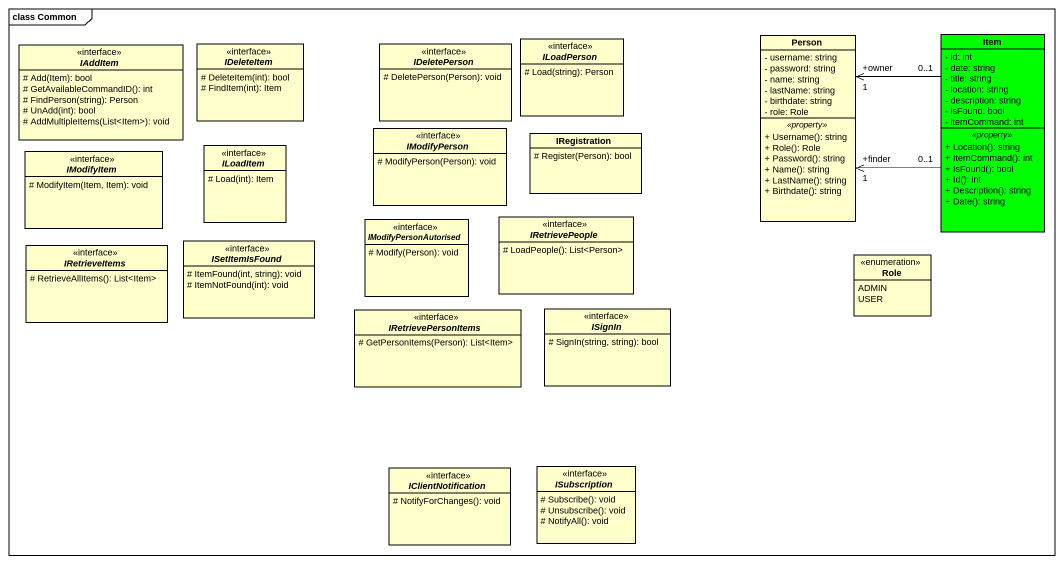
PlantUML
@startuml
mainframe class Common
hide circle
hide empty members
skinparam classAttributeIconSize 0
interface ILoadPerson {
  # Load(string): Person
}
class "Person" as Person_ {
  - username: string
  - password: string
  - name: string
  - lastName: string
  - birthdate: string
  - role: Role
  .. <<property>> ..
  + Username(): string
  + Role(): Role
  + Password(): string
  + Name(): string
  + LastName(): string
  + Birthdate(): string
}
class Item #00FF00 {
  - id: int
  - date: string
  - title: string
  - location: string
  - description: string
  - isFound: bool
  - itemCommand: int
  .. <<property>> ..
  + Location(): string
  + ItemCommand(): int
  + IsFound(): bool
  + Id(): int
  + Description(): string
  + Date(): string
}
interface IAddItem {
  # Add(Item): bool
  # GetAvailableCommandID(): int
  # FindPerson(string): Person
  # UnAdd(int): bool
  # AddMultipleItems(List<Item>): void
}
interface IDeleteItem {
  # DeleteItem(int): bool
  # FindItem(int): Item
}
interface IDeletePerson {
  # DeletePerson(Person): void
}
interface IModifyItem {
  # ModifyItem(Item, Item): void
}
interface ILoadItem {
  # Load(int): Item
}
interface IModifyPerson {
  # ModifyPerson(Person): void
}
class IRegistration {
  # Register(Person): bool
}
interface IModifyPersonAutorised {
  # Modify(Person): void
}
interface IRetrievePeople {
  # LoadPeople(): List<Person>
}
interface IRetrieveItems {
  # RetrieveAllItems(): List<Item>
}
interface ISetItemIsFound {
  # ItemFound(int, string): void
  # ItemNotFound(int): void
}
enum Role {
  ADMIN
  USER
}
interface IRetrievePersonItems {
  # GetPersonItems(Person): List<Item>
}
interface ISignIn {
  # SignIn(string, string): bool
}
interface IClientNotification {
  # NotifyForChanges(): void
}
interface ISubscription {
  # Subscribe(): void
  # Unsubscribe(): void
  # NotifyAll(): void
}
Item "0..1" -left-> "+owner\n1" Person_
Item "0..1" -left-> "+finder\n1" Person_
@enduml
